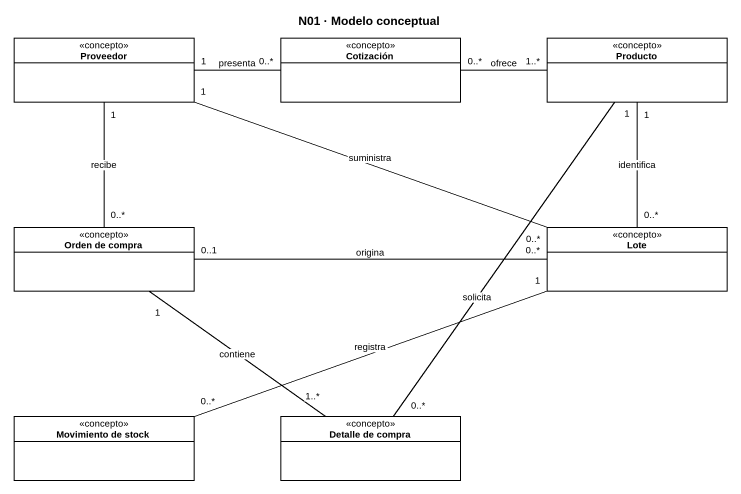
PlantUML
@startuml
title N01 · Modelo conceptual
hide circle
hide empty members
class Proveedor <<concepto>>
class Cotización <<concepto>>
class Producto <<concepto>>
class "Orden de compra" as Orden_de_compra <<concepto>>
class Lote <<concepto>>
class "Movimiento de stock" as Movimiento_de_stock <<concepto>>
class "Detalle de compra" as Detalle_de_compra <<concepto>>
Proveedor "1" -right- "0..*" Cotización : presenta
Proveedor "1" -- "0..*" Orden_de_compra : recibe
Proveedor "1" -right- "0..*" Lote : suministra
Cotización "0..*" -right- "1..*" Producto : ofrece
Producto "1" -- "0..*" Lote : identifica
Orden_de_compra "0..1" -right- "0..*" Lote : origina
Orden_de_compra "1" -- "1..*" Detalle_de_compra : contiene
Lote "1" -left- "0..*" Movimiento_de_stock : registra
Detalle_de_compra "0..*" -up- "1" Producto : solicita
@enduml
